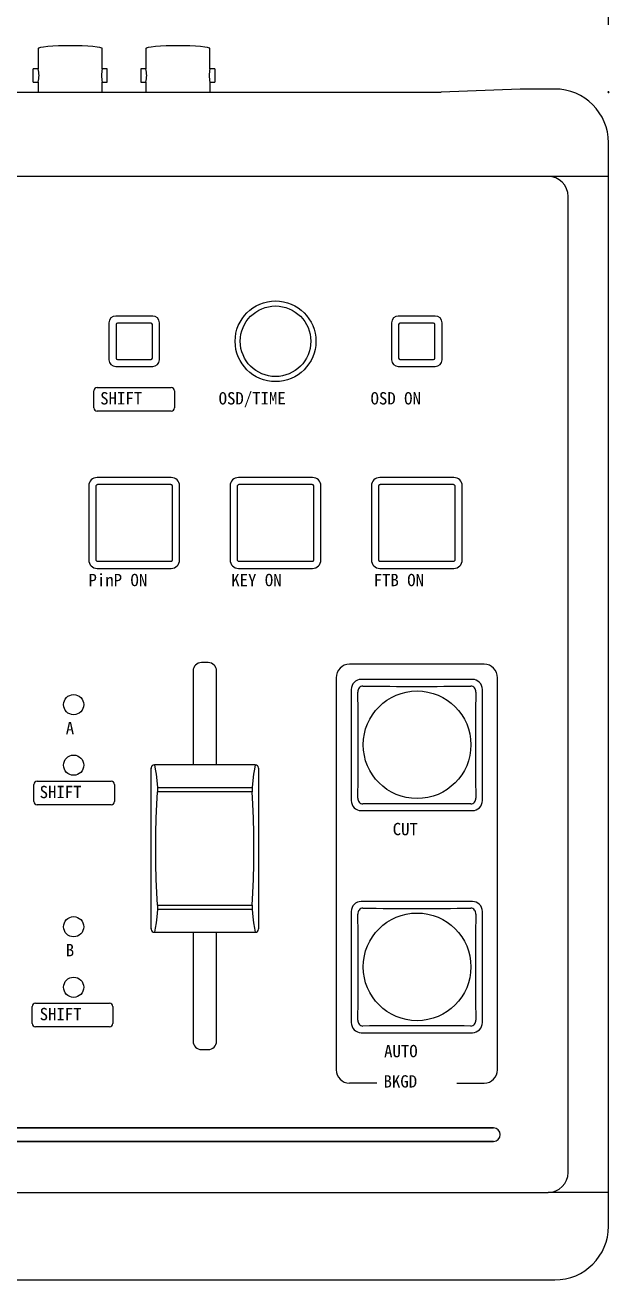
# Model space of a CAD drawing. Units: millimetres, scale not verified. Extents: x -63 to 62, y -57 to 57.
# Drawn here: x -21.07 to -3.71, y -4.71 to 32.58 of the extents above; entities that cross this region are included whole.
import ezdxf
from ezdxf.enums import TextEntityAlignment as Align

# ---------------------------------------------------------------- set-up
doc = ezdxf.new("R2010")
doc.units = ezdxf.units.MM
doc.header["$LTSCALE"] = 0.125
doc.header["$PDMODE"] = 32
doc.header["$PDSIZE"] = 0.025
for name, color, linetype, lineweight in [('0-0_0', 7, 'Continuous', 18), ('0-4_GAIKEI', 1, 'Continuous', 18), ('0-5_SUNPO', 7, 'Continuous', 18)]:
    doc.layers.add(name, color=color, linetype=linetype, lineweight=lineweight)
doc.layers.add('0-6_DEFPOINTS', color=7, linetype='Continuous')
doc.styles.add('ＭＳ ゴシック', font='')
doc.styles.get('ＭＳ ゴシック').set_extended_font_data('MS Gothic')

# ---------------------------------------------------------------- blocks, each defined once
blk = doc.blocks.new('_OPEN30')
at = {"layer": '0-0_0'}
blk.add_line((0, 0), (-1, 0), dxfattribs=at)
blk.add_lwpolyline([(-1, 0.26795), (0, 0), (-1, -0.26795)], dxfattribs=at)
blk = doc.blocks.new('D4')
at = {"layer": '0-5_SUNPO'}
for p, q in [((-45.8933, 30.8356), (-45.8933, 38.8356)), ((-3.9003, 30.8356), (-3.9003, 38.8356)), ((-43.8933, 36.8356), (-5.9003, 36.8356))]:
    blk.add_line(p, q, dxfattribs=at)
at = {"layer": '0-6_DEFPOINTS'}
for p in [(-3.9003, 36.8356), (-45.8933, 28.8356), (-3.9003, 28.8356)]:
    blk.add_point(p, dxfattribs=at)
at = {"layer": '0-5_SUNPO', "xscale": 2, "yscale": 2, "rotation": 180}
blk.add_blockref('_OPEN30', (-45.8933, 36.8356), dxfattribs=at)
at = {"layer": '0-5_SUNPO', "xscale": 2, "yscale": 2}
blk.add_blockref('_OPEN30', (-3.9003, 36.8356), dxfattribs=at)
at = {"layer": '0-5_SUNPO', "style": 'ＭＳ ゴシック'}
blk.add_text('210', height=1.833, dxfattribs=at).set_placement((-26.7718, 37.3356), align=Align.BOTTOM_LEFT)

msp = doc.modelspace()

# ---------------------------------------------------------------- linework, layer by layer
at = {"layer": '0-4_GAIKEI'}
for p, q in [((-20.6738, 31.8826), (-20.6738, 31.2856)), ((-18.7738, 31.2856), (-18.7738, 31.8826)), ((-17.4738, 31.8826), (-17.4738, 31.2856)), ((-15.5738, 31.2856), (-15.5738, 31.8826)), ((-20.8238, 30.8856), (-20.8238, 31.2856)), ((-20.6735, 31.2856), (-20.8238, 31.2856)), ((-18.6238, 31.2856), (-18.7741, 31.2856)), ((-18.6238, 30.8856), (-18.6238, 31.2856)), ((-17.4731, 31.2856), (-17.6238, 31.2856)), ((-17.6238, 31.2856), (-17.6238, 30.8856)), ((-15.4238, 31.2856), (-15.5745, 31.2856)), ((-15.4238, 31.2856), (-15.4238, 30.8856)), ((-20.8238, 30.8856), (-20.6738, 30.8856)), ((-20.6738, 30.8871), (-20.6738, 30.5971)), ((-18.7738, 30.5971), (-18.7738, 30.8871)), ((-18.7738, 30.8856), (-18.6238, 30.8856)), ((-17.6238, 30.8856), (-17.4738, 30.8856)), ((-17.4738, 30.8871), (-17.4738, 30.5971)), ((-15.5738, 30.8879), (-15.5738, 30.8888)), ((-15.5738, 30.8856), (-15.5588, 30.8856)), ((-15.5588, 30.8856), (-15.4238, 30.8856)), ((-5.5238, 28.0844), (-43.9238, 28.0844)), ((-4.0413, 28.0844), (-5.5238, 28.0844)), ((-3.7273, 28.0844), (-4.0413, 28.0844)), ((-4.9238, -1.5156), (-4.9238, 27.4844)), ((-17.2738, 23.9344), (-18.3738, 23.9344)), ((-8.8738, 23.9344), (-9.9738, 23.9344)), ((-18.5738, 23.7344), (-18.5738, 22.6344)), ((-18.3638, 23.6844), (-18.3638, 22.6844)), ((-17.3238, 23.7244), (-18.3238, 23.7244)), ((-17.2838, 22.6844), (-17.2838, 23.6844)), ((-17.0738, 22.6344), (-17.0738, 23.7344)), ((-10.1738, 23.7344), (-10.1738, 22.6344)), ((-9.9638, 23.6844), (-9.9638, 22.6844)), ((-8.9238, 23.7244), (-9.9238, 23.7244)), ((-8.8838, 22.6844), (-8.8838, 23.6844)), ((-8.6738, 22.6344), (-8.6738, 23.7344)), ((-18.3738, 22.4344), (-17.2738, 22.4344)), ((-18.3238, 22.6444), (-17.3238, 22.6444)), ((-9.9738, 22.4344), (-8.8738, 22.4344)), ((-9.9238, 22.6444), (-8.9238, 22.6444)), ((-19.0238, 21.2083), (-19.0238, 21.7083)), ((-18.9238, 21.8083), (-16.7238, 21.8083)), ((-16.6238, 21.7083), (-16.6238, 21.2083)), ((-16.7238, 21.1083), (-18.9238, 21.1083)), ((-16.7238, 19.1344), (-18.9238, 19.1344)), ((-12.5238, 19.1344), (-14.7238, 19.1344)), ((-8.3238, 19.1344), (-10.5238, 19.1344)), ((-19.1738, 18.8844), (-19.1738, 16.6844)), ((-16.4738, 16.6844), (-16.4738, 18.8844)), ((-14.9738, 18.8844), (-14.9738, 16.6844)), ((-12.5448, 18.9244), (-14.7028, 18.9244)), ((-12.4838, 16.7054), (-12.4838, 18.8634)), ((-12.2738, 16.6844), (-12.2738, 18.8844)), ((-10.7738, 18.8844), (-10.7738, 16.6844)), ((-10.5638, 18.8634), (-10.5638, 16.7054)), ((-8.3448, 18.9244), (-10.5028, 18.9244)), ((-8.2838, 16.7054), (-8.2838, 18.8634)), ((-8.0738, 16.6844), (-8.0738, 18.8844)), ((-18.9238, 16.4344), (-16.7238, 16.4344)), ((-18.9028, 16.6444), (-16.7448, 16.6444)), ((-14.7238, 16.4344), (-12.5238, 16.4344)), ((-14.7028, 16.6444), (-12.5448, 16.6444)), ((-10.5238, 16.4344), (-8.3238, 16.4344)), ((-10.5028, 16.6444), (-8.3448, 16.6444)), ((-15.6238, 13.6344), (-15.8238, 13.6344)), ((-7.4238, 13.5844), (-11.4238, 13.5844)), ((-16.0738, 13.3844), (-16.0738, 10.5958)), ((-15.3738, 10.5958), (-15.3738, 13.3844)), ((-11.8238, 13.1844), (-11.8238, 1.5343)), ((-7.7738, 13.1344), (-11.0738, 13.1344)), ((-7.0238, 1.5343), (-7.0238, 13.1844)), ((-11.3738, 12.8344), (-11.3738, 9.5344)), ((-7.4738, 9.5344), (-7.4738, 12.8344)), ((-17.3234, 5.7322), (-17.3234, 10.4822)), ((-17.3227, 10.4938), (-17.3211, 10.5074)), ((-14.2258, 10.5958), (-17.2218, 10.5958)), ((-14.1249, 10.4938), (-14.1264, 10.5074)), ((-14.1242, 5.7322), (-14.1242, 10.4822)), ((-20.7074, 10.1095), (-18.5074, 10.1095)), ((-20.8074, 9.5095), (-20.8074, 10.0095)), ((-18.4074, 10.0095), (-18.4074, 9.5095)), ((-17.13, 9.9197), (-17.13, 9.7894)), ((-17.13, 9.9197), (-14.3176, 9.9197)), ((-14.3176, 9.9197), (-14.3176, 9.7894)), ((-18.5074, 9.4095), (-20.7074, 9.4095)), ((-11.0738, 9.2344), (-7.7738, 9.2344)), ((-17.13, 6.425), (-17.13, 6.2946)), ((-17.13, 6.425), (-14.3176, 6.425)), ((-14.3176, 6.425), (-14.3176, 6.2946)), ((-7.7738, 6.5344), (-11.0738, 6.5344)), ((-14.3176, 6.2946), (-17.13, 6.2946)), ((-11.3738, 6.2344), (-11.3738, 2.9344)), ((-7.4738, 2.9344), (-7.4738, 6.2344)), ((-17.3211, 5.7069), (-17.3227, 5.7206)), ((-17.2218, 5.6185), (-14.2258, 5.6185)), ((-16.0738, 5.6185), (-16.0738, 2.3844)), ((-15.3738, 2.3844), (-15.3738, 5.6185)), ((-14.1264, 5.7069), (-14.1249, 5.7206)), ((-20.8592, 2.9095), (-20.8592, 3.4095)), ((-20.7592, 3.5095), (-18.5592, 3.5095)), ((-18.4592, 3.4095), (-18.4592, 2.9095)), ((-18.5592, 2.8095), (-20.7592, 2.8095)), ((-11.0738, 2.6344), (-7.7738, 2.6344)), ((-15.8238, 2.1344), (-15.6238, 2.1344)), ((-10.6129, 1.1343), (-11.4238, 1.1343)), ((-8.2347, 1.1343), (-7.4238, 1.1343)), ((-7.1438, -0.1956), (-42.3038, -0.1956)), ((-42.3038, -0.1956), (-7.1438, -0.1956)), ((-42.3038, -0.5956), (-7.1438, -0.5956)), ((-7.1438, -0.5956), (-42.3038, -0.5956)), ((-43.9238, -2.1156), (-5.5238, -2.1156)), ((-3.7273, -2.1156), (-5.5238, -2.1156))]:
    msp.add_line(p, q, dxfattribs=at)
at = {"layer": '0-4_GAIKEI', "color": 7}
for p, q in [((-40.7446, 30.5894), (-8.703, 30.5894)), ((-6.3484, 30.6717), (-8.703, 30.5894)), ((-5.3238, 30.6809), (-5.7096, 30.6809)), ((-3.7273, -3.1156), (-3.7273, 29.0844)), ((-44.1238, -4.7121), (-5.3238, -4.7121))]:
    msp.add_line(p, q, dxfattribs=at)
at = {"layer": '0-4_GAIKEI'}
for points in [[(-18.7738, 31.8826), (-18.7776, 31.89), (-18.7897, 31.8976), (-18.8105, 31.9053), (-18.8405, 31.913), (-18.9286, 31.9279), (-19.052, 31.9411), (-19.2039, 31.9519), (-19.3741, 31.9595), (-19.5509, 31.964), (-19.7238, 31.9654), (-19.8967, 31.964), (-20.0735, 31.9595), (-20.2436, 31.9519), (-20.3955, 31.9411), (-20.5189, 31.9279), (-20.6071, 31.913), (-20.6371, 31.9053), (-20.6579, 31.8976), (-20.67, 31.89), (-20.6738, 31.8826)], [(-15.5738, 31.8826), (-15.5776, 31.89), (-15.5897, 31.8976), (-15.6105, 31.9053), (-15.6405, 31.913), (-15.7286, 31.9279), (-15.852, 31.9411), (-16.0039, 31.9519), (-16.1741, 31.9595), (-16.3509, 31.964), (-16.5238, 31.9654), (-16.6967, 31.964), (-16.8735, 31.9595), (-17.0436, 31.9519), (-17.1955, 31.9411), (-17.3189, 31.9279), (-17.4071, 31.913), (-17.4371, 31.9053), (-17.4579, 31.8976), (-17.47, 31.89), (-17.4738, 31.8826)], [(-15.5603, 30.8856), (-15.5741, 30.8856), (-15.5741, 30.5971)], [(-18.9028, 18.9244), (-18.9151, 18.9236), (-18.9272, 18.9212), (-18.9386, 18.9164), (-18.9485, 18.9091), (-18.9558, 18.8992), (-18.9606, 18.8878), (-18.9631, 18.8757), (-18.9638, 18.8634), (-18.9638, 16.7054)], [(-16.6838, 16.7054), (-16.6838, 18.8634), (-16.6845, 18.8757), (-16.687, 18.8878), (-16.6917, 18.8992), (-16.6991, 18.9091), (-16.709, 18.9164), (-16.7204, 18.9212), (-16.7325, 18.9237), (-16.7448, 18.9244), (-18.9028, 18.9244)], [(-14.7028, 18.9244), (-14.7151, 18.9236), (-14.7272, 18.9212), (-14.7386, 18.9164), (-14.7485, 18.9091), (-14.7558, 18.8992), (-14.7606, 18.8878), (-14.7631, 18.8757), (-14.7638, 18.8634), (-14.7638, 16.7054), (-14.7631, 16.693), (-14.7606, 16.681), (-14.7558, 16.6696), (-14.7485, 16.6597), (-14.7386, 16.6524), (-14.7272, 16.6476), (-14.7151, 16.6451), (-14.7028, 16.6444)], [(-12.4838, 18.8634), (-12.4845, 18.8757), (-12.487, 18.8878), (-12.4917, 18.8992), (-12.4991, 18.9091), (-12.509, 18.9164), (-12.5204, 18.9212), (-12.5325, 18.9237), (-12.5448, 18.9244)], [(-10.5028, 18.9244), (-10.5151, 18.9236), (-10.5272, 18.9212), (-10.5386, 18.9164), (-10.5485, 18.9091), (-10.5558, 18.8992), (-10.5606, 18.8878), (-10.5631, 18.8757), (-10.5638, 18.8634)], [(-8.2838, 18.8634), (-8.2845, 18.8757), (-8.287, 18.8878), (-8.2917, 18.8992), (-8.2991, 18.9091), (-8.309, 18.9164), (-8.3204, 18.9212), (-8.3325, 18.9237), (-8.3448, 18.9244)], [(-18.9638, 16.7054), (-18.9631, 16.693), (-18.9606, 16.681), (-18.9558, 16.6696), (-18.9485, 16.6597), (-18.9386, 16.6524), (-18.9272, 16.6476), (-18.9151, 16.6451), (-18.9028, 16.6444)], [(-16.7448, 16.6444), (-16.7325, 16.6451), (-16.7204, 16.6476), (-16.709, 16.6523), (-16.6991, 16.6597), (-16.6918, 16.6696), (-16.687, 16.681), (-16.6845, 16.6931), (-16.6838, 16.7054)], [(-12.5448, 16.6444), (-12.5325, 16.6451), (-12.5204, 16.6476), (-12.509, 16.6523), (-12.4991, 16.6597), (-12.4918, 16.6696), (-12.487, 16.681), (-12.4845, 16.6931), (-12.4838, 16.7054)], [(-10.5638, 16.7054), (-10.5631, 16.693), (-10.5606, 16.681), (-10.5558, 16.6696), (-10.5485, 16.6597), (-10.5386, 16.6524), (-10.5272, 16.6476), (-10.5151, 16.6451), (-10.5028, 16.6444)], [(-8.3448, 16.6444), (-8.3325, 16.6451), (-8.3204, 16.6476), (-8.309, 16.6523), (-8.2991, 16.6597), (-8.2918, 16.6696), (-8.287, 16.681), (-8.2845, 16.6931), (-8.2838, 16.7054)], [(-11.029, 12.9357), (-11.0609, 12.9325), (-11.0912, 12.9219), (-11.1179, 12.9041), (-11.14, 12.8803), (-11.1563, 12.8524), (-11.1672, 12.8222), (-11.1733, 12.7908), (-11.1751, 12.7589)], [(-7.6727, 12.7588), (-7.6745, 12.7907), (-7.6806, 12.8221), (-7.6914, 12.8523), (-7.7077, 12.88), (-7.7297, 12.9039), (-7.7565, 12.9218), (-7.7868, 12.9323), (-7.8188, 12.9356)], [(-17.2229, 10.5958), (-17.1967, 10.4701), (-17.1727, 10.3162), (-17.1503, 10.1315), (-17.13, 9.9197)], [(-14.2247, 10.5958), (-14.2509, 10.4701), (-14.2749, 10.3162), (-14.2973, 10.1315), (-14.3176, 9.9197)], [(-17.13, 6.425), (-17.1505, 6.7901), (-17.1663, 7.2006), (-17.1763, 7.6449), (-17.1797, 8.1072), (-17.1763, 8.5694), (-17.1663, 9.0137), (-17.1505, 9.4243), (-17.13, 9.7894)], [(-14.3176, 6.425), (-14.2971, 6.7901), (-14.2813, 7.2006), (-14.2713, 7.6449), (-14.2679, 8.1072), (-14.2713, 8.5694), (-14.2813, 9.0137), (-14.2971, 9.4243), (-14.3176, 9.7894), (-17.13, 9.7894)], [(-11.1752, 9.6097), (-11.1734, 9.5778), (-11.1673, 9.5464), (-11.1565, 9.5162), (-11.1402, 9.4885), (-11.1182, 9.4646), (-11.0914, 9.4467), (-11.0611, 9.4361), (-11.0291, 9.4328)], [(-7.8187, 9.4329), (-7.7867, 9.4362), (-7.7565, 9.4467), (-7.7297, 9.4646), (-7.7077, 9.4884), (-7.6914, 9.5163), (-7.6805, 9.5465), (-7.6744, 9.5779), (-7.6726, 9.6098)], [(-17.13, 6.2946), (-17.1503, 6.0828), (-17.1727, 5.8981), (-17.1967, 5.7443), (-17.2229, 5.6185)], [(-14.3176, 6.2946), (-14.2973, 6.0828), (-14.2749, 5.8981), (-14.2509, 5.7443), (-14.2247, 5.6185)], [(-11.029, 6.3357), (-11.0609, 6.3325), (-11.0912, 6.3219), (-11.1179, 6.3041), (-11.14, 6.2803), (-11.1563, 6.2524), (-11.1672, 6.2222), (-11.1733, 6.1908), (-11.1751, 6.1589)], [(-7.6727, 6.1588), (-7.6745, 6.1907), (-7.6806, 6.2221), (-7.6914, 6.2523), (-7.7077, 6.28), (-7.7297, 6.3039), (-7.7565, 6.3218), (-7.7868, 6.3323), (-7.8188, 6.3356)], [(-11.1752, 3.0097), (-11.1734, 2.9778), (-11.1673, 2.9464), (-11.1565, 2.9162), (-11.1402, 2.8885), (-11.1182, 2.8646), (-11.0914, 2.8467), (-11.0611, 2.8361), (-11.0291, 2.8328)], [(-7.8187, 2.8329), (-7.7867, 2.8362), (-7.7565, 2.8467), (-7.7297, 2.8646), (-7.7077, 2.8884), (-7.6914, 2.9163), (-7.6805, 2.9465), (-7.6744, 2.9779), (-7.6726, 3.0098)]]:
    msp.add_lwpolyline(points, dxfattribs=at)
for centre, radius in [((-13.6238, 23.1844), 1.2), ((-13.6238, 23.1844), 1.0484), ((-19.6238, 12.3844), 0.3), ((-9.4162, 11.1919), 1.6), ((-19.6238, 10.5844), 0.3), ((-19.6238, 5.7844), 0.3), ((-9.4162, 4.5919), 1.6), ((-19.6238, 3.9844), 0.3)]:
    msp.add_circle(centre, radius, dxfattribs=at)
for centre, radius, start, end in [((-21.5876, 31.0856), 0.9355, 347.69961, 12.34315), ((-17.86, 31.0856), 0.9355, 167.65678, 192.3004), ((-18.387, 31.0856), 0.935, 347.69177, 12.34851), ((-14.66, 31.0856), 0.9355, 167.65694, 192.34322), ((-14.66, 31.0856), 0.9355, 167.65694, 192.29876), ((-5.5238, 27.4844), 0.6, 0, 90), ((-18.3738, 23.7344), 0.2, 90, 180), ((-17.2738, 23.7344), 0.2, 0, 90), ((-9.9738, 23.7344), 0.2, 90, 180), ((-8.8738, 23.7344), 0.2, 0, 90), ((-18.3238, 23.6844), 0.04, 90, 180), ((-17.3238, 23.6844), 0.04, 0, 90), ((-9.9238, 23.6844), 0.04, 90, 180), ((-8.9238, 23.6844), 0.04, 0, 90), ((-18.3738, 22.6344), 0.2, 180, 270), ((-18.3238, 22.6844), 0.04, 180, 270), ((-17.3238, 22.6844), 0.04, 270, 0), ((-17.2738, 22.6344), 0.2, 270, 0), ((-9.9738, 22.6344), 0.2, 180, 270), ((-9.9238, 22.6844), 0.04, 180, 270), ((-8.9238, 22.6844), 0.04, 270, 0), ((-8.8738, 22.6344), 0.2, 270, 0), ((-18.9238, 21.7083), 0.1, 90, 180), ((-16.7238, 21.7083), 0.1, 0, 90), ((-18.9238, 21.2083), 0.1, 180, 270), ((-16.7238, 21.2083), 0.1, 270, 0), ((-18.9238, 18.8844), 0.25, 90, 180), ((-16.7238, 18.8844), 0.25, 0, 90), ((-14.7238, 18.8844), 0.25, 90, 180), ((-12.5238, 18.8844), 0.25, 0, 90), ((-10.5238, 18.8844), 0.25, 90, 180), ((-8.3238, 18.8844), 0.25, 0, 90), ((-18.9238, 16.6844), 0.25, 180, 270), ((-16.7238, 16.6844), 0.25, 270, 0), ((-14.7238, 16.6844), 0.25, 180, 270), ((-12.5238, 16.6844), 0.25, 270, 0), ((-10.5238, 16.6844), 0.25, 180, 270), ((-8.3238, 16.6844), 0.25, 270, 0), ((-15.8238, 13.3844), 0.25, 90, 180), ((-15.6238, 13.3844), 0.25, 360, 90), ((-11.4238, 13.1844), 0.4, 90, 180), ((-7.4238, 13.1844), 0.4, 0, 90), ((-11.0738, 12.8344), 0.3, 90, 180), ((-7.7738, 12.8344), 0.3, 0, 90), ((-165.0439, 11.1894), 153.8768, 359.41179, 0.58442), ((-9.4189, 167.3713), 154.4439, 269.40266, 270.59362), ((144.5088, 11.1894), 152.1896, 179.40913, 180.59469), ((-17.2234, 10.4822), 0.1, 173.34643, 180), ((-17.2218, 10.4958), 0.1, 90, 173.34643), ((-14.2258, 10.4958), 0.1, 6.65357, 90), ((-14.2242, 10.4822), 0.1, 0, 6.65357), ((-20.7074, 10.0095), 0.1, 90, 180), ((-18.5074, 10.0095), 0.1, 0, 90), ((-20.7074, 9.5095), 0.1, 180, 270), ((-18.5074, 9.5095), 0.1, 270, 0), ((-11.0738, 9.5344), 0.3, 180, 270), ((-9.4189, -146.6927), 156.1338, 89.41278, 90.59092), ((-7.7738, 9.5344), 0.3, 270, 0), ((-11.0738, 6.2344), 0.3, 90, 180), ((-7.7738, 6.2344), 0.3, 0, 90), ((-165.0439, 4.5894), 153.8768, 359.41179, 0.58442), ((-9.4189, 160.7713), 154.4439, 269.40266, 270.59362), ((144.5088, 4.5894), 152.1896, 179.40913, 180.59469), ((-17.2234, 5.7322), 0.1, 180, 186.65357), ((-17.2218, 5.7185), 0.1, 186.65357, 270), ((-14.2258, 5.7185), 0.1, 270, 353.34643), ((-14.2242, 5.7322), 0.1, 353.34643, 0), ((-20.7592, 3.4095), 0.1, 90, 180), ((-18.5592, 3.4095), 0.1, 0, 90), ((-20.7592, 2.9095), 0.1, 180, 270), ((-18.5592, 2.9095), 0.1, 270, 0), ((-11.0738, 2.9344), 0.3, 180, 270), ((-9.4189, -153.2927), 156.1338, 89.41278, 90.59092), ((-7.7738, 2.9344), 0.3, 270, 0), ((-15.8238, 2.3844), 0.25, 180, 270), ((-15.6238, 2.3844), 0.25, 270, 0), ((-11.4238, 1.5343), 0.4, 180, 270), ((-7.4238, 1.5343), 0.4, 270, 0), ((-7.1438, -0.3956), 0.2, 0, 90), ((-7.1438, -0.3956), 0.2, 0, 90), ((-7.1438, -0.3956), 0.2, 270, 0), ((-7.1438, -0.3956), 0.2, 270, 0), ((-5.5238, -1.5156), 0.6, 270, 0)]:
    msp.add_arc(centre, radius, start, end, dxfattribs=at)
at = {"layer": '0-4_GAIKEI', "color": 7}
for centre, radius, start, end in [((-5.7465, 11.1452), 19.5358, 89.89178, 91.76563), ((-5.3238, 29.0844), 1.5965, 0, 90), ((-5.3238, -3.1156), 1.5965, 270, 0)]:
    msp.add_arc(centre, radius, start, end, dxfattribs=at)

# ---------------------------------------------------------------- block references
at = {"layer": '0-5_SUNPO'}
msp.add_blockref('D4', (0.173, 1.7538), dxfattribs=at)

# ---------------------------------------------------------------- texts
at = {"layer": '0-4_GAIKEI', "color": 7, "style": 'ＭＳ ゴシック'}
for s, p in [('SHIFT', (-18.8347, 21.1952)), ('OSD/TIME', (-15.314, 21.1952)), ('OSD ON', (-10.7988, 21.1952)), ('PinP ON', (-19.1825, 15.7952)), ('KEY ON', (-14.939, 15.7952)), ('FTB ON', (-10.7064, 15.7952)), ('A', (-19.8575, 11.3952)), ('SHIFT', (-20.6347, 9.4952)), ('CUT', (-10.1412, 8.3952)), ('B', (-19.8575, 4.7952)), ('SHIFT', (-20.6347, 2.8952)), ('AUTO', (-10.3966, 1.7952)), ('BKGD', (-10.4129, 0.8952))]:
    msp.add_text(s, height=0.3666, dxfattribs=at).set_placement(p, align=Align.BOTTOM_LEFT)

doc.saveas('drawing.dxf')
